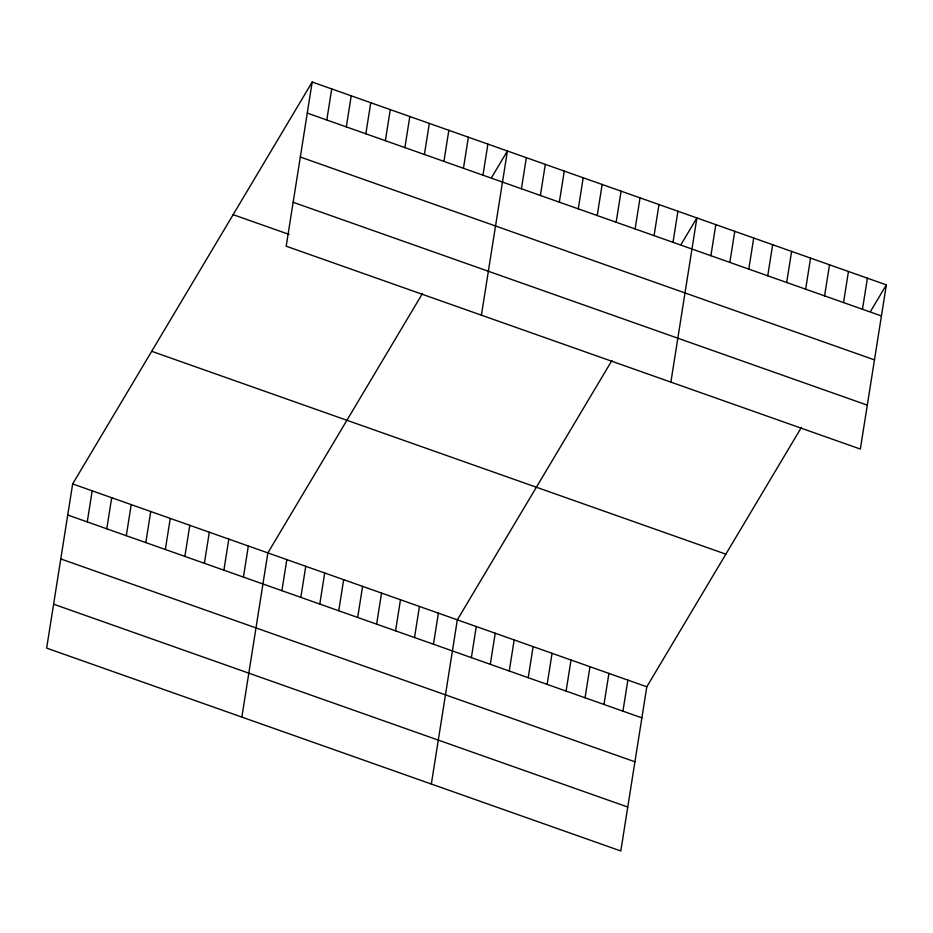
<?xml version="1.0" encoding="UTF-8"?>
<svg xmlns="http://www.w3.org/2000/svg" width="933" height="933" viewBox="0 0 933 933"><rect width="100%" height="100%" fill="white"/><g stroke="black" fill="none" stroke-linecap="round" stroke-linejoin="round"><path stroke-width="1.4" d="M312.193 82.022L286.198 246.207L860.343 449.065L886.35 284.88L312.193 82.022L72.657 483.935L46.65 648.12L620.807 850.978L646.802 686.793L801.377 427.454M87.259 521.909L92.18 490.828M106.77 528.801L111.692 497.732M126.293 535.705L131.215 504.625M145.816 542.598L150.738 511.529M165.339 549.502L170.261 518.421M184.862 556.395L189.784 525.314M204.385 563.287L209.307 532.218M223.897 570.191L228.818 539.111M243.42 577.084L248.341 546.015M326.795 119.995L331.716 88.927M241.857 717.092L267.864 552.907L422.439 293.568M346.318 126.9L351.24 95.819M281.894 590.671L286.816 559.602M365.841 133.792L370.763 102.712M300.834 597.365L305.756 566.296M385.364 140.685L390.286 109.616M319.786 604.059L324.707 572.99M404.887 147.589L409.809 116.508M338.737 610.753L343.659 579.685M424.398 154.481L429.32 123.413M357.677 617.448L362.599 586.379M443.921 161.374L448.843 130.305M376.629 624.142L381.55 593.073M463.444 168.278L468.366 137.198M395.569 630.836L400.49 599.767M482.967 175.171L487.889 144.102M414.52 637.531L419.442 606.462M481.405 315.179L507.412 150.994L491.598 177.527M433.472 644.225L438.393 613.156M521.43 188.769L526.352 157.689M431.338 784.035L457.333 619.85L611.908 360.511M540.382 195.463L545.304 164.383M471.363 657.613L476.285 626.544M559.334 202.158L564.255 171.077M490.303 664.308L495.225 633.239M578.273 208.852L583.195 177.771M509.255 671.002L514.176 639.933M597.225 215.546L602.147 184.466M528.206 677.696L533.128 646.627M616.165 222.241L621.086 191.16M547.146 684.39L552.068 653.322M635.116 228.935L640.038 197.854M566.098 691.085L571.019 660.016M654.068 235.629L658.99 204.549M585.049 697.779L589.971 666.71M673.008 242.323L677.929 211.243M603.989 704.473L608.911 673.404M670.874 382.122L696.881 217.937L681.067 244.469M622.941 711.168L627.862 680.099M710.899 255.712L715.821 224.631M729.851 262.406L734.772 231.326M748.802 269.101L753.724 238.02M767.742 275.795L772.664 244.714M786.694 282.489L791.616 251.409M805.645 289.183L810.567 258.103M824.585 295.878L829.507 264.797M843.537 302.572L848.459 271.491M862.477 309.266L867.398 278.186M870.536 311.412L886.35 284.88M307.272 113.103L881.428 315.96M300.321 157.024L874.466 359.881M293.149 202.286L867.305 405.144M233.145 214.66L289.113 234.428M151.706 351.309L725.851 554.167M72.657 483.935L646.802 686.793M67.736 515.016L641.881 717.862M60.773 558.937L634.93 761.795M53.613 604.187L627.757 807.045"/></g></svg>
